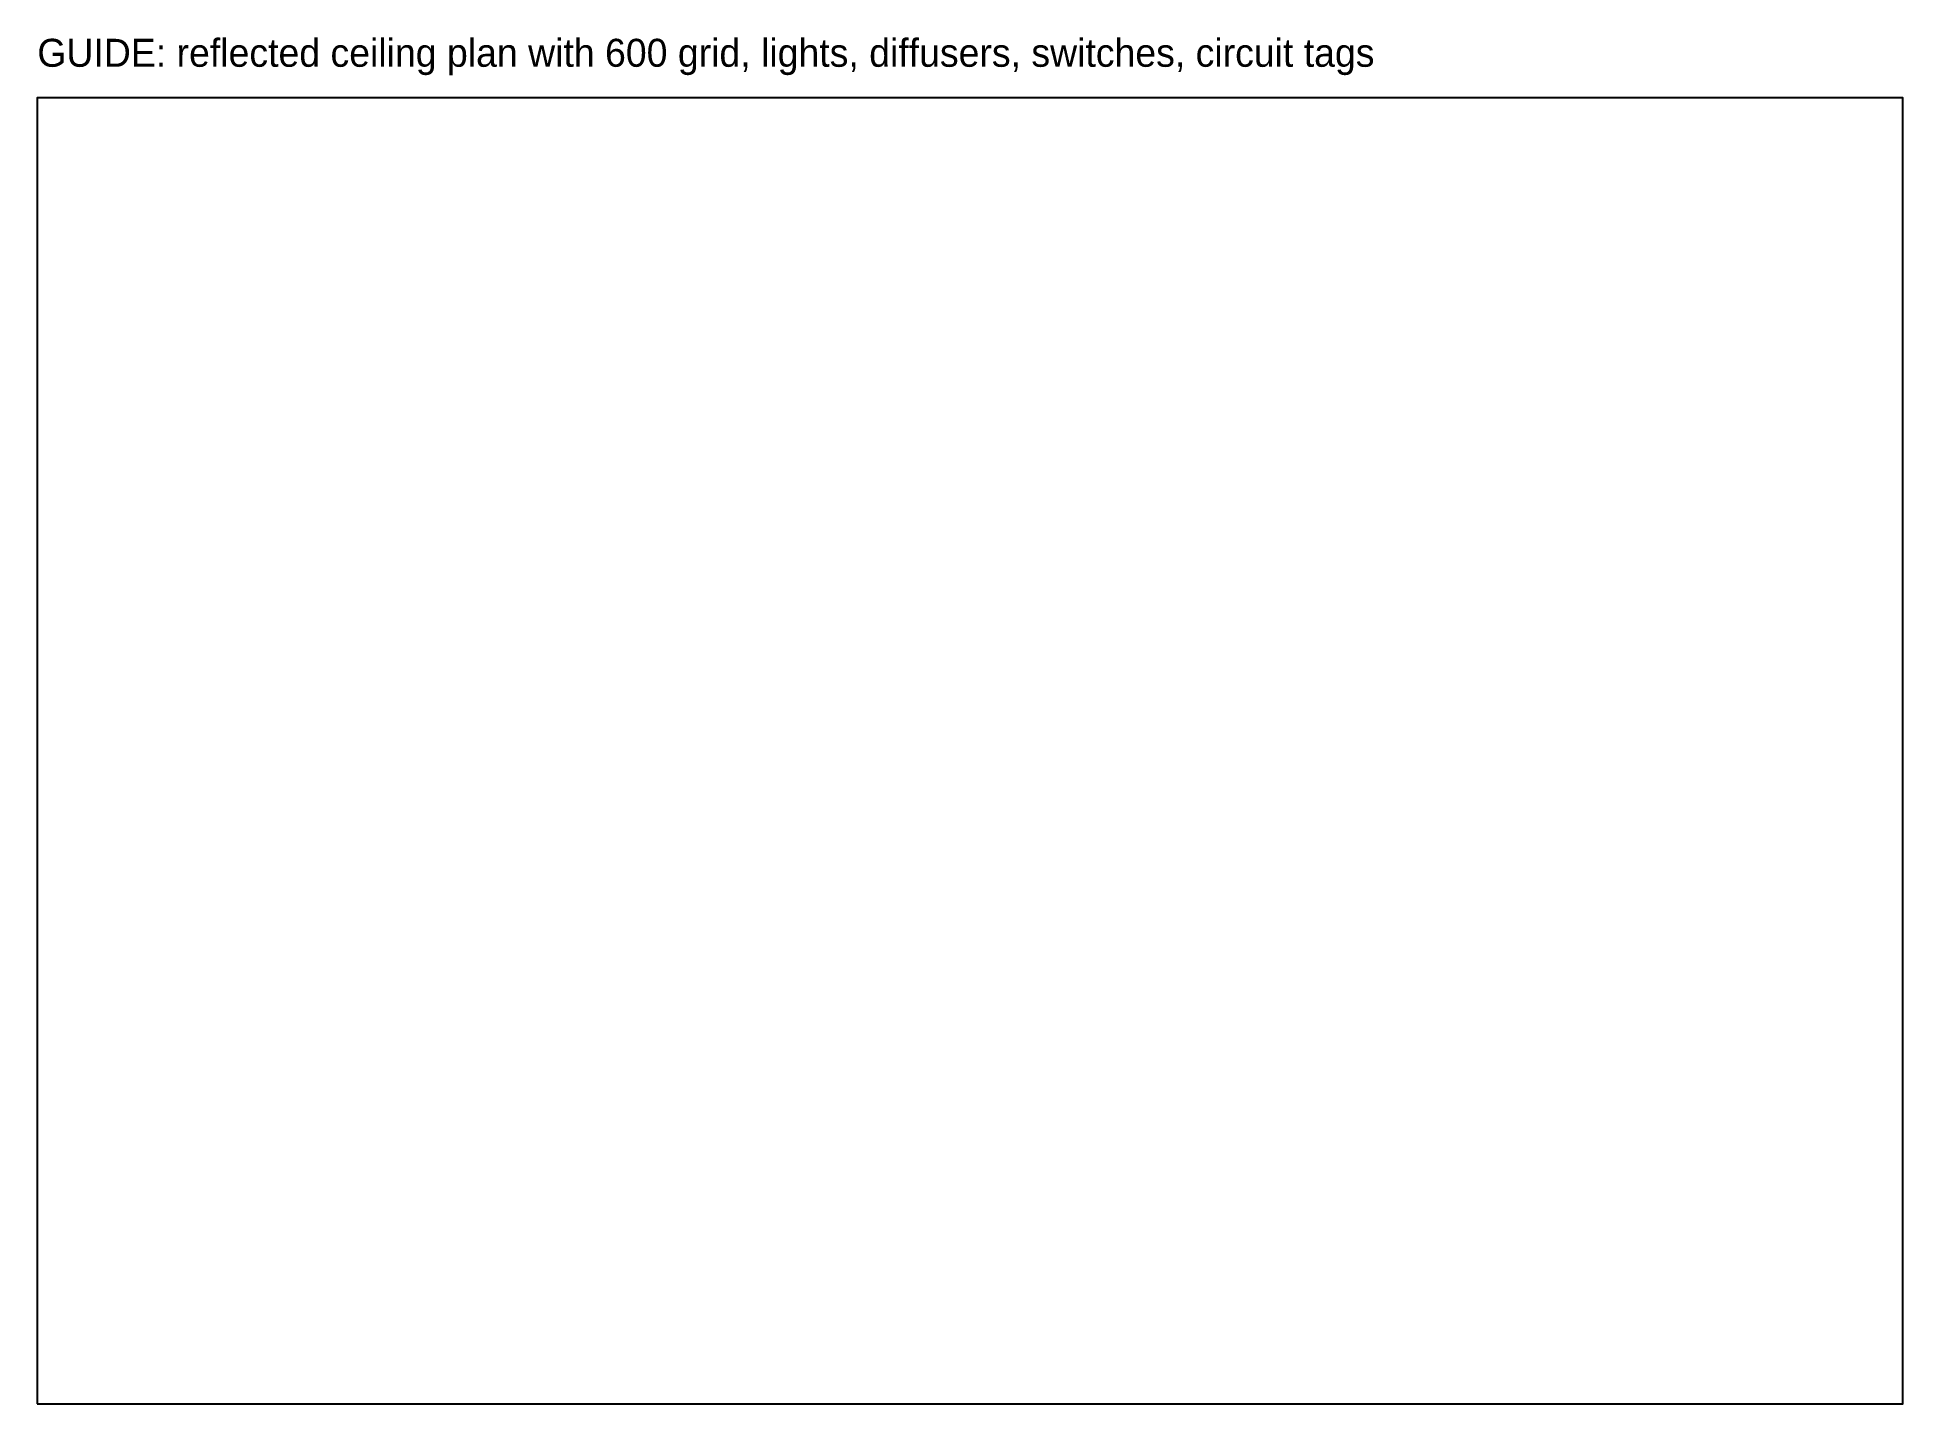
# Model space of a CAD drawing. Header units: millimetres. Extents: x 0 to 6000, y 0 to 4395.
import ezdxf

# ---------------------------------------------------------------- set-up
doc = ezdxf.new("R2010")
doc.units = ezdxf.units.MM
doc.layers.add('GUIDE', color=9, linetype='CONTINUOUS')

msp = doc.modelspace()

# ---------------------------------------------------------------- linework, layer by layer
at = {"layer": 'GUIDE'}
msp.add_lwpolyline([(0, 0), (6000, 0), (6000, 4200), (0, 4200)], close=True, dxfattribs=at)

# ---------------------------------------------------------------- texts
msp.add_text('GUIDE: reflected ceiling plan with 600 grid, lights, diffusers, switches, circuit tags', height=90, dxfattribs=at).set_placement((0, 4300))

doc.saveas('drawing.dxf')
